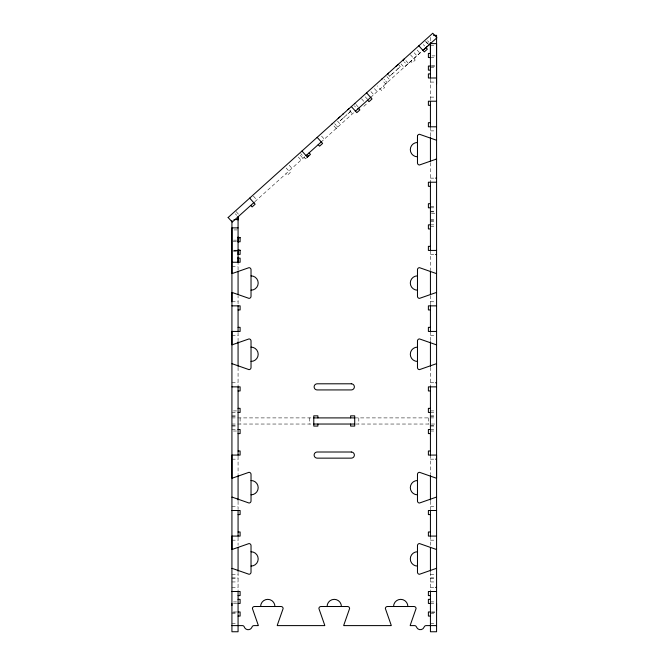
<?xml version="1.0" encoding="UTF-8"?>
<svg xmlns="http://www.w3.org/2000/svg" width="665" height="665" viewBox="0 0 665 665"><rect width="100%" height="100%" fill="white"/><g stroke="black" fill="none" stroke-linecap="round" stroke-linejoin="round"><path stroke-width="0.5" stroke-dasharray="3.33 2.49" d="M238.07 303.814L238.07 295.692M238.07 270.389L238.07 262.251M401.003 63.915L404.087 67.34L421.452 51.695L371.419 96.749M349.333 112.501L350.896 111.097L348.842 108.819M399.698 67.157L400.297 66.616L398.244 64.339M336.216 128.445L333.14 125.02M350.896 111.097L340.247 120.689L340.846 120.149M387.595 73.923L389.648 76.201L400.297 66.616M343.614 117.655L344.104 117.215M346.54 115.02L347.039 114.571M348.011 113.69L348.485 113.266M389.673 76.184L390.247 75.669M390.513 75.419L391.619 74.43M393.015 73.175L392.059 74.031M395.941 70.54L396.44 70.091M397.421 69.21L397.886 68.786M399.424 67.398L398.327 68.387M336.906 127.821L336.324 128.345M386.307 83.341L387.138 82.593L385.085 80.315M254.845 201.711L305.293 156.292M320.846 142.285L354.47 112.011M408.41 63.449L407.986 63.823M306.241 158.187L305.484 158.869L300.688 153.549M366.315 104.097L363.273 106.841L362.932 106.458M341.112 119.908L343.123 118.096M386.066 83.557L385.642 83.94L382.026 79.966M231.927 613.504L237.048 613.471M430.43 613.504L435.542 613.471M430.43 45.661L435.542 45.661M431.967 55.893L435.035 55.893M430.43 57.431L436.573 57.431M431.452 65.96L435.65 65.96M431.244 66.051L435.542 66.051M430.43 67.498L435.035 67.498M430.43 82.078L435.542 82.078M430.43 97.123L436.573 97.123M430.43 130.889L435.542 130.889M430.43 178.129L436.573 178.129M430.43 206.266L435.035 206.266M430.43 207.804L436.573 207.804M430.43 211.212L435.542 211.212M430.43 211.894L435.542 211.894M431.452 213.257L435.542 213.257M430.43 219.4L435.542 219.4M430.43 220.763L435.542 220.763M430.43 221.445L435.542 221.445M430.43 224.853L435.542 224.853M430.43 226.391L435.035 226.391M233.972 229.924L238.07 229.924M233.465 240.156L236.532 240.156M233.157 241.694L237.081 241.786M233.465 250.223L237.147 250.223M233.772 250.314L237.048 250.314M233.465 251.752L236.532 251.752M430.43 254.529L436.573 254.529M231.927 266.341L238.07 266.341M231.927 301.769L238.07 301.769M430.43 301.769L435.542 301.769M231.927 335.534L238.07 335.534M430.43 335.534L435.542 335.534M231.927 382.766L238.07 382.766M430.43 382.766L436.573 382.766M233.465 410.912L236.532 410.912M430.43 410.912L435.035 410.912M231.927 412.441L237.048 412.441M430.43 412.441L436.573 412.441M231.927 415.849L237.048 415.849M430.43 415.849L435.542 415.849M231.927 416.539L237.048 416.539M430.43 416.539L435.542 416.539M231.927 417.903L313.78 417.903M354.711 417.903L436.573 417.903M231.927 424.037L312.758 424.037M355.733 424.037L436.573 424.037M231.927 425.401L237.048 425.401M430.43 425.401L435.542 425.401M231.927 426.082L237.048 426.082M430.43 426.082L435.542 426.082M231.927 429.499L238.07 429.499M430.43 429.499L436.573 429.499M233.465 431.028L236.532 431.028M430.43 431.028L435.035 431.028M231.927 459.166L238.07 459.166M430.43 459.166L436.573 459.166M231.927 506.406L238.07 506.406M430.43 506.406L435.542 506.406M231.927 540.171L238.07 540.171M430.43 540.171L436.573 540.171M231.927 574.452L238.07 574.452M430.43 574.452L436.573 574.452M231.927 577.86L238.07 577.86M430.43 577.86L435.542 577.86M231.927 578.542L238.07 578.542M430.43 578.542L435.542 578.542M231.927 581.95L238.07 581.95M430.43 581.95L435.542 581.95M231.927 587.411L238.07 587.411M430.43 587.411L436.573 587.411M233.465 601.908L236.532 601.908M430.43 601.908L435.035 601.908M233.457 603.438L238.07 603.438M430.43 603.438L436.573 603.438M233.457 611.966L238.07 611.966M431.452 611.966L436.573 611.966M231.927 612.224L237.048 612.224M431.452 612.224L436.573 612.224M231.927 623.562L237.048 623.562M430.43 623.562L435.542 623.562M427.545 40.706L428.917 42.227M426.323 41.804L429.058 44.846M425.342 41.313L428.759 45.12M423.281 44.547L424.652 46.068M417.154 50.058L419.889 53.1M414.154 52.759L416.897 55.802M410.43 54.738L415.218 60.066L412.184 62.801L410.812 61.28M405.866 60.573L408.435 63.424M404.345 61.936L405.367 63.084M386.889 76.625L389.964 80.049M384.062 79.168L384.57 79.742M383.198 86.142L384.561 87.664L381.519 90.407L377.412 85.843M374.37 88.578L377.113 91.62M370.962 91.654L373.705 94.696M365.251 96.799L367.986 99.841M361.519 98.777L364.262 101.82M355.95 104.48L358.003 106.766M354.428 105.851L355.459 106.99M349.674 110.822L352.408 113.865M337.488 121.105L340.563 124.53M334.661 123.657L336.199 125.361M336.714 125.934L337.737 127.073M321.561 136.134L324.304 139.176M300.272 155.302L303.007 158.345M298.336 157.048L301.07 160.09M289.209 165.261L291.952 168.303M286.166 168.004L290.272 172.567L287.238 175.302L285.867 173.781M253.398 196.133L256.823 199.932M236.158 211.653L239.583 215.452M235.327 213.781L236.698 215.302M430.43 37.398L430.43 41.529M430.43 79.01L430.43 100.191M430.43 126.799L430.43 136.026M430.43 162.726L430.43 182.218M430.43 250.431L430.43 269.932M430.43 295.601L430.43 305.858M430.43 331.436L430.43 340.663M430.43 367.363L430.43 386.864M430.43 455.076L430.43 474.569M430.43 501.269L430.43 510.504M430.43 536.081L430.43 545.367M430.43 572.374L430.43 590.478M428.385 417.903L428.385 424.037M358.809 417.903L358.809 424.037M309.691 417.903L309.691 424.037M240.115 417.903L240.115 424.037M238.07 332.458L238.07 340.663M238.07 367.363L238.07 385.841M238.07 456.099L238.07 474.569M238.07 501.269L238.07 509.473M238.07 537.104L238.07 545.367M238.07 572.374L238.07 590.478"/><path stroke-width="1" d="M231.927 605.574L231.927 603.438M231.927 301.769L231.927 227.879L238.07 227.879M238.07 219.94L238.07 216.823L238.07 262.251L238.07 257.197M238.07 294.678L238.07 271.403M238.07 254.163L238.07 250.115M238.07 242.027L238.07 236.973M430.43 69.817L430.43 65.744M430.43 58.603L430.43 43.616L436.573 43.616L436.573 83.798M436.573 610.545L436.573 603.438M417.504 135.959L417.47 142.468A7.165 7.165 0 0 0 410.305 149.633A7.165 7.165 0 0 0 417.47 156.799M332.109 123.881L332.558 123.482M381.51 79.401L381.959 79.002M404.32 58.861L403.879 59.26M228.128 217.513L432.765 33.25L436.872 37.814L422.932 50.365M339.749 116.998L338.194 118.403M342.55 114.48L343.514 113.615M354.478 103.74L354.919 103.341M388.46 73.142L387.595 73.923M395.833 66.508L396.681 65.744M358.069 108.769L357.512 109.276M358.344 108.528L358.925 108.004M422.973 50.324L427.088 46.625M428.202 45.619L430.43 43.616M254.088 202.401L232.235 222.068L228.128 217.505M306.05 155.61L321.262 141.911M355.226 111.329L371.028 97.098M307.006 157.505L310.464 154.388L309.092 152.867M397.371 65.12L398.244 64.339M403.081 59.983L403.314 60.798M347.97 109.6L348.842 108.819M435.982 159.218A2.045 2.045 0 0 1 436.573 159.135A2.045 2.045 0 0 0 435.982 159.218L419.515 164.978A2.045 2.045 0 0 1 417.47 162.933L417.47 136.333A2.045 2.045 0 0 1 419.515 134.288L435.982 140.049A2.045 2.045 0 0 0 436.573 140.132M433.497 35.328L436.573 35.328L436.573 631.75L430.43 631.75L430.43 591.094M430.43 53.433L428.385 53.433L428.385 57.523L430.43 57.523M430.43 66.051L428.385 66.051L428.385 70.141L430.43 70.141M430.43 73.898L428.385 73.898L428.385 77.988L436.573 77.988M436.573 101.213L428.385 101.213L428.385 105.311L430.43 105.311M430.43 122.701L428.385 122.701L428.385 126.799L436.573 126.799M435.542 178.129L436.573 178.129M436.573 182.218L428.385 182.218L428.385 186.316L430.43 186.316M430.43 203.706L428.385 203.706L428.385 207.804L430.43 207.804M233.972 219.591L238.07 219.591M430.43 224.853L428.385 224.853L428.385 228.951L430.43 228.951M238.07 237.596L240.115 237.596L240.115 241.786L238.07 241.694M238.07 237.688L240.115 237.688M430.43 246.341L428.385 246.341L428.385 250.431L436.573 250.431M238.07 250.223L240.115 250.223L240.115 254.404L238.07 254.313M238.07 250.314L240.115 250.314M435.542 254.529L436.573 254.529M238.07 258.153L240.115 258.153L240.115 262.251L231.927 262.251M231.927 305.858L240.115 305.858L240.115 309.948L238.07 309.948M436.573 305.858L428.385 305.858L428.385 309.948L430.43 309.948M238.07 327.346L240.115 327.346L240.115 331.436L231.927 331.436L231.927 344.778A2.053 2.053 0 0 0 232.509 344.686L248.984 338.926A2.045 2.045 0 0 1 251.029 340.97L251.029 367.579A2.045 2.045 0 0 1 248.984 369.624L232.509 363.855A2.045 2.045 0 0 0 231.927 363.772M430.43 327.346L428.385 327.346L428.385 331.436L436.573 331.436M435.542 382.766L436.573 382.766M231.927 386.864L240.115 386.864L240.115 390.954L238.07 390.954M436.573 386.864L428.385 386.864L428.385 390.954L430.43 390.954M238.07 408.352L240.115 408.352L240.115 412.441L238.07 412.441M430.43 408.352L428.385 408.352L428.385 412.441L430.43 412.441M313.78 417.903L354.711 417.903M313.78 424.037L354.711 424.037M238.07 429.499L240.115 429.499L240.115 433.588L238.07 433.588M430.43 429.499L428.385 429.499L428.385 433.588L430.43 433.588M238.07 450.986L240.115 450.986L240.115 455.076L231.927 455.076L231.927 478.168A2.045 2.045 0 0 0 232.509 478.077L248.984 472.316A2.045 2.045 0 0 1 251.029 474.361L251.029 500.969A2.045 2.045 0 0 1 248.984 503.014L232.509 497.245A2.045 2.045 0 0 0 231.927 497.162M430.43 450.986L428.385 450.986L428.385 455.076L436.573 455.076L436.573 478.168A2.045 2.045 0 0 1 435.982 478.077L419.515 472.316A2.045 2.045 0 0 0 417.47 474.361L417.47 500.969A2.045 2.045 0 0 0 419.515 503.014L435.982 497.245A2.045 2.045 0 0 1 436.573 497.162M435.542 459.166L436.573 459.166M231.927 510.504L240.115 510.504L240.115 514.594L238.07 514.594M436.573 510.504L428.385 510.504L428.385 514.594L430.43 514.594M238.07 531.983L240.115 531.983L240.115 536.081L231.927 536.081L231.927 549.415A2.053 2.053 0 0 0 232.509 549.332L248.984 543.571A2.045 2.045 0 0 1 251.029 545.616L251.029 572.216A2.045 2.045 0 0 1 248.984 574.261L232.509 568.5A2.045 2.045 0 0 0 231.927 568.417M430.43 531.983L428.385 531.983L428.385 536.081L436.573 536.081M435.542 587.411L436.573 587.411M231.927 591.501L240.115 591.501L240.115 595.599L238.07 595.599M436.573 591.501L428.385 591.501L428.385 595.599L430.43 595.599M238.07 599.348L240.115 599.348L240.115 603.438L238.045 603.438M430.43 599.348L428.385 599.348L428.385 603.438L430.446 603.438M238.045 611.966L240.115 611.966L240.115 616.064L238.07 616.064M430.446 611.966L428.385 611.966L428.385 616.064L430.43 616.064M231.927 625.607L242.384 625.607A2.045 2.045 0 0 1 244.022 626.438L244.886 628.059A4.09 4.09 0 0 0 251.453 628.059L252.318 626.438A2.045 2.045 0 0 1 253.955 625.607L258.278 625.607A2.045 2.045 0 0 0 258.186 625.025L252.426 608.558A2.045 2.045 0 0 1 254.471 606.513L281.079 606.513A2.045 2.045 0 0 1 283.124 608.558L277.355 625.025A2.045 2.045 0 0 0 277.272 625.607L324.753 625.607A2.045 2.045 0 0 0 324.661 625.025L318.901 608.558A2.045 2.045 0 0 1 320.946 606.513L347.554 606.513A2.045 2.045 0 0 1 349.599 608.558L343.83 625.025A2.045 2.045 0 0 0 343.747 625.607L391.228 625.607A2.045 2.045 0 0 0 391.136 625.025L385.376 608.558A2.045 2.045 0 0 1 387.421 606.513L414.021 606.513A2.045 2.045 0 0 1 416.074 608.558L410.305 625.025A2.045 2.045 0 0 0 410.222 625.607L414.536 625.607A2.045 2.045 0 0 1 416.465 626.979A4.09 4.09 0 0 0 424.187 626.979A2.045 2.045 0 0 1 426.115 625.607L436.573 625.607M425.974 47.622L427.346 49.144L424.303 51.887L418.825 45.802M366.556 92.867L372.026 98.952L368.992 101.695L367.62 100.174M358.493 108.387L359.865 109.908L356.822 112.643L351.344 106.566M317.147 137.347L322.625 143.432L319.591 146.175L318.219 144.654M307.155 154.613L308.527 156.134M301.943 151.046L307.421 157.131M249.666 198.112L255.144 204.197L252.101 206.931L250.738 205.41M430.43 42.56L430.43 77.988M430.43 101.213L430.43 126.799M430.43 137.048L430.43 161.695M430.43 182.218L430.43 250.431M430.43 270.954L430.43 294.578M430.43 305.858L430.43 331.436M430.43 341.694L430.43 366.34M430.43 386.864L430.43 455.076M430.43 475.6L430.43 500.246M430.43 510.504L430.43 536.081M430.43 547.445L430.43 571.335M350.621 417.903L350.621 415.849L354.711 415.849L354.711 426.082L350.621 426.082L350.621 424.037M317.878 417.903L317.878 415.849L313.78 415.849L313.78 426.082L317.878 426.082L317.878 424.037M238.07 305.858L238.07 331.436M238.07 341.694L238.07 366.34M238.07 386.864L238.07 455.076M238.07 475.6L238.07 500.246M238.07 510.504L238.07 536.081M238.07 547.445L238.07 571.335M238.07 591.094L238.07 631.75L231.927 631.75L231.927 292.525A2.045 2.045 0 0 1 232.517 292.608L248.984 298.369A2.045 2.045 0 0 0 251.029 296.324L251.029 269.724A2.045 2.045 0 0 0 248.984 267.671L232.509 273.44A2.045 2.045 0 0 1 231.927 273.523L231.927 220.622M436.573 549.415A2.053 2.053 0 0 1 435.982 549.332L419.515 543.571A2.045 2.045 0 0 0 417.47 545.616L417.47 572.216A2.045 2.045 0 0 0 419.515 574.261L435.982 568.5A2.045 2.045 0 0 1 436.573 568.417M393.564 606.513A7.165 7.165 0 0 1 400.721 599.348A7.165 7.165 0 0 1 407.886 606.513M327.089 606.513A7.165 7.165 0 0 1 334.246 599.348A7.165 7.165 0 0 1 341.411 606.513M260.613 606.513A7.165 7.165 0 0 1 267.771 599.348A7.165 7.165 0 0 1 274.936 606.513M436.573 273.523A2.045 2.045 0 0 1 435.982 273.44L419.515 267.671A2.045 2.045 0 0 0 417.47 269.724L417.47 296.324A2.045 2.045 0 0 0 419.515 298.369L435.982 292.608A2.045 2.045 0 0 1 436.573 292.525M436.573 344.778A2.053 2.053 0 0 1 435.982 344.686L419.515 338.926A2.045 2.045 0 0 0 417.47 340.97L417.47 367.579A2.045 2.045 0 0 0 419.515 369.624L435.982 363.855A2.045 2.045 0 0 1 436.573 363.772M251.029 480.504A7.165 7.165 0 0 1 258.186 487.661A7.165 7.165 0 0 1 251.029 494.827M251.029 551.75A7.165 7.165 0 0 1 258.186 558.916A7.165 7.165 0 0 1 251.029 566.081M417.47 566.081A7.165 7.165 0 0 1 410.305 558.916A7.165 7.165 0 0 1 417.47 551.75M417.47 494.827A7.165 7.165 0 0 1 410.305 487.661A7.165 7.165 0 0 1 417.47 480.504M251.029 275.859A7.165 7.165 0 0 1 258.186 283.024A7.165 7.165 0 0 1 251.029 290.189M251.029 347.113A7.165 7.165 0 0 1 258.186 354.27A7.165 7.165 0 0 1 251.029 361.436M417.47 361.436A7.165 7.165 0 0 1 410.305 354.27A7.165 7.165 0 0 1 417.47 347.113M417.47 290.189A7.165 7.165 0 0 1 410.305 283.024A7.165 7.165 0 0 1 417.47 275.859M351.303 383.796L317.197 383.796A3.067 3.067 0 0 0 314.121 386.864A3.067 3.067 0 0 0 317.197 389.931L351.303 389.931A3.067 3.067 0 0 0 354.37 386.864A3.067 3.067 0 0 0 351.303 383.796M351.303 452.009L317.197 452.009A3.067 3.067 0 0 0 314.121 455.076A3.067 3.067 0 0 0 317.197 458.143L351.303 458.143A3.067 3.067 0 0 0 354.37 455.076A3.067 3.067 0 0 0 351.303 452.009"/></g></svg>
